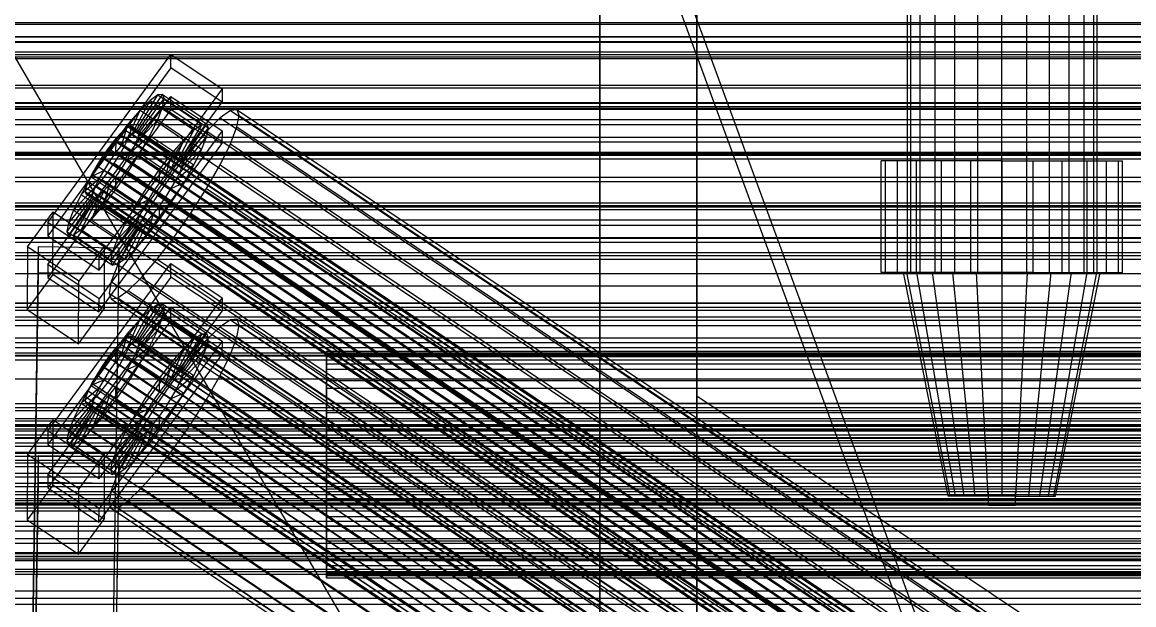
# Model space of a CAD drawing. Header units: millimetres. Extents: x -1970 to 59977, y -65068 to 6837.
# Drawn here: x -379.3 to -130.5, y -33664.3 to -33534 of the extents above; entities that cross this region are included whole.
import ezdxf

# ---------------------------------------------------------------- set-up
doc = ezdxf.new("R2010")
doc.units = ezdxf.units.MM
for name, color, linetype, lineweight in [('COTAS_O', 1, 'Continuous', 0), ('frontal_briquetadora', 7, 'Continuous', 0), ('frontal_C01', 7, 'Continuous', 0), ('frontal_C02', 7, 'Continuous', 0), ('frontal_C03', 7, 'Continuous', 0), ('frontal_mezcladora', 7, 'Continuous', 0), ('frontal_secador', 7, 'Continuous', 0), ('frontal_tolva', 7, 'Continuous', 0)]:
    doc.layers.add(name, color=color, linetype=linetype, lineweight=lineweight)
doc.dimstyles.new('R19_100', dxfattribs={"dimtxt": 250, "dimasz": 150, "dimexe": 150, "dimexo": 80, "dimgap": 100, "dimtad": 1, "dimtih": 1, "dimtoh": 1, "dimdsep": 46, "dimcen": 0.09, "dimadec": 0, "dimazin": 0, "dimtfac": 1, "dimtdec": 4, "dimtofl": 0, "dimtmove": 0, "dimatfit": 3, "dimfxl": 1, "dimtolj": 1, "dimtzin": 0, "dimarcsym": 0})

# ---------------------------------------------------------------- blocks, each defined once
blk = doc.blocks.new('*D39')
at = {"layer": 'COTAS_O', "color": 0, "lineweight": -2, "transparency": 16777216}
for p, q in [((-1725, -34320), (-1725, -33550)), ((1725, -34320), (1725, -33550)), ((-1575, -33700), (1575, -33700))]:
    blk.add_line(p, q, dxfattribs=at)
at = {"layer": 'COTAS_O', "color": 0, "transparency": 16777216}
for points in [[(-1575, -33675), (-1575, -33725), (-1725, -33700)], [(1575, -33675), (1575, -33725), (1725, -33700)]]:
    blk.add_solid(points, dxfattribs=at)
at = {"layer": 'Defpoints', "color": 0, "transparency": 16777216}
for p in [(1725, -33700), (-1725, -34400), (1725, -34400)]:
    blk.add_point(p, dxfattribs=at)

msp = doc.modelspace()

# ---------------------------------------------------------------- linework, layer by layer
at = {"layer": 'frontal_briquetadora'}
for p, q in [((-170, -33700), (-305, -33332.75)), ((-167, -33700), (-302, -33332.75))]:
    msp.add_line(p, q, dxfattribs=at)
at = {"layer": 'frontal_C01'}
for p, q in [((-250, -32681.31), (-250, -35586.788)), ((-250, -35591.549), (-250, -32686.07)), ((-228.298, -33367.669), (-228.298, -33664.365)), ((-228.298, -33670.083), (-228.298, -33373.387)), ((425, -33537.21), (-425, -33537.21)), ((-425, -33548.64), (425, -33548.64)), ((-373.501, -33625.398), (-345.969, -33587.954)), ((-345.981, -33590.998), (-345.969, -33587.954)), ((-345.969, -33587.954), (-334.501, -33595.607)), ((-345.981, -33590.998), (-373.513, -33628.442)), ((-334.513, -33598.651), (-345.981, -33590.998)), ((-334.501, -33595.607), (-362.033, -33633.051)), ((-334.501, -33595.607), (-334.513, -33598.651)), ((-373.539, -33635.138), (-346.008, -33597.694)), ((-362.045, -33636.095), (-334.513, -33598.651)), ((-354.71, -33605.933), (-350.645, -33598.265)), ((-353.892, -33605.385), (-348.918, -33597.107)), ((-353.378, -33605.344), (-347.835, -33597.021)), ((-353.205, -33605.814), (-347.47, -33598.013)), ((-350.645, -33598.265), (-352.899, -33600.415)), ((-348.918, -33597.107), (-350.645, -33598.265)), ((-350.645, -33598.265), (-340.816, -33604.825)), ((-347.835, -33597.021), (-348.918, -33597.107)), ((-348.918, -33597.107), (-339.088, -33603.667)), ((-347.847, -33600.015), (-347.47, -33598.013)), ((-347.835, -33597.021), (-338.005, -33603.581)), ((-347.47, -33598.013), (-347.835, -33597.021)), ((-347.47, -33598.013), (-337.64, -33604.573)), ((-346.02, -33600.738), (-346.008, -33597.694)), ((-346.008, -33597.694), (-334.539, -33605.347)), ((-346.02, -33600.738), (-373.551, -33638.182)), ((-355.777, -33606.952), (-352.899, -33600.415)), ((-352.899, -33600.415), (-355.525, -33603.412)), ((-353.384, -33606.762), (-347.847, -33600.015)), ((-352.899, -33600.415), (-343.069, -33606.975)), ((-348.941, -33602.89), (-347.847, -33600.015)), ((-347.847, -33600.015), (-338.017, -33606.575)), ((-334.551, -33608.391), (-346.02, -33600.738)), ((-332.629, -33600.556), (-334.938, -33602.104)), ((-331.181, -33600.441), (-332.629, -33600.556)), ((-332.629, -33600.556), (-148.32, -33723.554)), ((-331.197, -33604.443), (-330.692, -33601.767)), ((-330.692, -33601.767), (-331.181, -33600.441)), ((-331.181, -33600.441), (-146.872, -33723.439)), ((-330.692, -33601.767), (-146.383, -33724.765)), ((-355.525, -33603.412), (-358.345, -33607.051)), ((-357.021, -33608.371), (-355.525, -33603.412)), ((-355.53, -33604.291), (-356.348, -33604.84)), ((-355.017, -33604.251), (-355.53, -33604.291)), ((-355.53, -33604.291), (-141.731, -33746.969)), ((-355.525, -33603.412), (-345.695, -33609.972)), ((-354.844, -33604.721), (-355.017, -33604.251)), ((-355.017, -33604.251), (-141.218, -33746.929)), ((-353.902, -33608.124), (-348.941, -33602.89)), ((-350.678, -33606.444), (-348.941, -33602.89)), ((-348.941, -33602.89), (-339.111, -33609.45)), ((-339.088, -33603.667), (-344.062, -33611.945)), ((-338.005, -33603.581), (-343.549, -33611.904)), ((-340.816, -33604.825), (-339.088, -33603.667)), ((-339.088, -33603.667), (-338.005, -33603.581)), ((-338.005, -33603.581), (-337.64, -33604.573)), ((-334.938, -33602.104), (-337.95, -33604.979)), ((-334.938, -33602.104), (-150.629, -33725.102)), ((-334.539, -33605.347), (-362.071, -33642.791)), ((-357.415, -33605.859), (-358.659, -33607.278)), ((-356.348, -33604.84), (-357.415, -33605.859)), ((-357.415, -33605.859), (-143.617, -33748.536)), ((-356.348, -33604.84), (-142.549, -33747.518)), ((-355.777, -33606.952), (-354.71, -33605.933)), ((-355.541, -33607.031), (-355.022, -33605.669)), ((-355.022, -33605.669), (-354.844, -33604.721)), ((-355.022, -33605.669), (-141.224, -33748.347)), ((-354.844, -33604.721), (-141.045, -33747.398)), ((-354.725, -33609.807), (-350.678, -33606.444)), ((-354.71, -33605.933), (-353.892, -33605.385)), ((-344.88, -33612.493), (-354.71, -33605.933)), ((-353.384, -33606.762), (-353.902, -33608.124)), ((-353.892, -33605.385), (-353.378, -33605.344)), ((-344.062, -33611.945), (-353.892, -33605.385)), ((-353.205, -33605.814), (-353.384, -33606.762)), ((-343.554, -33613.322), (-353.384, -33606.762)), ((-343.549, -33611.904), (-353.378, -33605.344)), ((-353.378, -33605.344), (-353.205, -33605.814)), ((-343.376, -33612.374), (-353.205, -33605.814)), ((-352.938, -33610.432), (-350.678, -33606.444)), ((-350.678, -33606.444), (-340.848, -33613.003)), ((-340.816, -33604.825), (-344.88, -33612.493)), ((-338.017, -33606.575), (-343.554, -33613.322)), ((-337.64, -33604.573), (-343.376, -33612.374)), ((-343.069, -33606.975), (-340.816, -33604.825)), ((-337.95, -33604.979), (-341.461, -33608.985)), ((-338.017, -33606.575), (-339.111, -33609.45)), ((-337.64, -33604.573), (-338.017, -33606.575)), ((-337.95, -33604.979), (-153.641, -33727.977)), ((-334.539, -33605.347), (-334.551, -33608.391)), ((-332.659, -33608.287), (-331.197, -33604.443)), ((-331.197, -33604.443), (-146.887, -33727.441)), ((-362.083, -33645.835), (-334.551, -33608.391)), ((-359.995, -33609.002), (-361.332, -33610.912)), ((-358.345, -33607.051), (-361.166, -33611.085)), ((-358.659, -33607.278), (-359.995, -33609.002)), ((-146.196, -33751.68), (-359.995, -33609.002)), ((-358.659, -33607.278), (-144.861, -33749.956)), ((-358.345, -33607.051), (-358.357, -33610.095)), ((-358.357, -33610.095), (-357.021, -33608.371)), ((-348.515, -33613.611), (-358.345, -33607.051)), ((-357.434, -33610.603), (-356.363, -33608.714)), ((-357.021, -33608.371), (-355.777, -33606.952)), ((-347.191, -33614.931), (-357.021, -33608.371)), ((-356.363, -33608.714), (-355.541, -33607.031)), ((-356.363, -33608.714), (-142.565, -33751.392)), ((-345.947, -33613.512), (-355.777, -33606.952)), ((-355.541, -33607.031), (-141.742, -33749.709)), ((-353.902, -33608.124), (-354.725, -33609.807)), ((-344.073, -33614.684), (-353.902, -33608.124)), ((-343.069, -33606.975), (-345.947, -33613.512)), ((-345.695, -33609.972), (-343.069, -33606.975)), ((-341.461, -33608.985), (-345.231, -33613.85)), ((-341.461, -33608.985), (-157.152, -33731.983)), ((-334.981, -33613.037), (-332.659, -33608.287)), ((-332.659, -33608.287), (-148.35, -33731.285)), ((-311.15, -33608.762), (-311.15, -33607.586)), ((-311.15, -33607.586), (-311.15, -33608.138)), ((-311.15, -33607.586), (311.15, -33607.586)), ((-311.15, -33608.138), (-311.15, -33610.382)), ((-311.15, -33608.138), (311.15, -33608.138)), ((-311.15, -33611.588), (-311.15, -33608.762)), ((-311.15, -33608.762), (311.15, -33608.762)), ((-361.166, -33611.085), (-363.797, -33615.237)), ((-361.332, -33610.912), (-362.578, -33612.879)), ((-361.332, -33610.912), (-147.533, -33753.59)), ((-359.693, -33612.006), (-361.166, -33611.085)), ((-361.166, -33611.085), (-351.336, -33617.644)), ((-359.693, -33612.006), (-358.357, -33610.095)), ((-358.68, -33612.57), (-357.434, -33610.603)), ((-358.357, -33610.095), (-348.527, -33616.655)), ((-357.434, -33610.603), (-143.635, -33753.281)), ((-355.796, -33611.697), (-357.042, -33613.664)), ((-354.725, -33609.807), (-355.796, -33611.697)), ((-355.796, -33611.697), (-352.938, -33610.432)), ((-345.966, -33618.256), (-355.796, -33611.697)), ((-355.569, -33614.585), (-352.938, -33610.432)), ((-344.895, -33616.367), (-354.725, -33609.807)), ((-352.938, -33610.432), (-343.108, -33616.992)), ((-348.515, -33613.611), (-345.695, -33609.972)), ((-345.695, -33609.972), (-347.191, -33614.931)), ((-339.111, -33609.45), (-344.073, -33614.684)), ((-339.111, -33609.45), (-340.848, -33613.003)), ((-311.15, -33610.382), (-311.15, -33614.164)), ((-311.15, -33610.382), (311.15, -33610.382)), ((-311.15, -33615.869), (-311.15, -33611.588)), ((-311.15, -33611.588), (311.15, -33611.588)), ((-360.939, -33613.973), (-363.797, -33615.237)), ((-362.578, -33612.879), (-363.648, -33614.769)), ((-362.578, -33612.879), (-148.779, -33755.557)), ((-362.01, -33615.862), (-360.939, -33613.973)), ((-360.939, -33613.973), (-359.693, -33612.006)), ((-351.109, -33620.532), (-360.939, -33613.973)), ((-360.017, -33614.481), (-358.68, -33612.57)), ((-349.863, -33618.566), (-359.693, -33612.006)), ((-358.68, -33612.57), (-144.881, -33755.248)), ((-357.042, -33613.664), (-358.378, -33615.574)), ((-357.042, -33613.664), (-355.569, -33614.585)), ((-347.212, -33620.223), (-357.042, -33613.664)), ((-351.336, -33617.644), (-348.515, -33613.611)), ((-345.231, -33613.85), (-349.002, -33619.242)), ((-348.527, -33616.655), (-348.515, -33613.611)), ((-345.947, -33613.512), (-347.191, -33614.931)), ((-344.88, -33612.493), (-345.947, -33613.512)), ((-160.922, -33736.848), (-345.231, -33613.85)), ((-340.848, -33613.003), (-344.895, -33616.367)), ((-344.062, -33611.945), (-344.88, -33612.493)), ((-344.073, -33614.684), (-343.554, -33613.322)), ((-343.549, -33611.904), (-344.062, -33611.945)), ((-343.554, -33613.322), (-343.376, -33612.374)), ((-343.376, -33612.374), (-343.549, -33611.904)), ((-340.848, -33613.003), (-343.108, -33616.992)), ((-338.003, -33618.37), (-334.981, -33613.037)), ((-334.981, -33613.037), (-150.672, -33736.035)), ((-311.15, -33614.164), (-311.15, -33619.227)), ((-311.15, -33614.164), (311.15, -33614.164)), ((-363.797, -33615.237), (-366.057, -33619.226)), ((-362.01, -33615.862), (-366.057, -33619.226)), ((-364.471, -33616.452), (-364.989, -33617.814)), ((-363.648, -33614.769), (-364.471, -33616.452)), ((-364.471, -33616.452), (-150.672, -33759.129)), ((-363.797, -33615.237), (-353.967, -33621.797)), ((-363.648, -33614.769), (-149.85, -33757.446)), ((-362.833, -33617.545), (-362.01, -33615.862)), ((-362.596, -33617.624), (-361.352, -33616.204)), ((-352.18, -33622.422), (-362.01, -33615.862)), ((-361.352, -33616.204), (-360.017, -33614.481)), ((-361.352, -33616.204), (-147.554, -33758.882)), ((-360.017, -33614.481), (-146.218, -33757.158)), ((-358.378, -33615.574), (-359.714, -33617.298)), ((-358.39, -33618.618), (-355.569, -33614.585)), ((-358.378, -33615.574), (-358.39, -33618.618)), ((-348.548, -33622.134), (-358.378, -33615.574)), ((-355.569, -33614.585), (-345.739, -33621.144)), ((-348.527, -33616.655), (-349.863, -33618.566)), ((-347.191, -33614.931), (-348.527, -33616.655)), ((-345.966, -33618.256), (-344.895, -33616.367)), ((-344.895, -33616.367), (-344.073, -33614.684)), ((-311.15, -33621.315), (-311.15, -33615.869)), ((-311.15, -33615.869), (311.15, -33615.869)), ((-363.351, -33618.907), (-368.888, -33625.654)), ((-362.833, -33617.545), (-367.794, -33622.779)), ((-366.057, -33619.226), (-367.794, -33622.779)), ((-366.057, -33619.226), (-356.228, -33625.786)), ((-364.989, -33617.814), (-365.168, -33618.762)), ((-365.168, -33618.762), (-364.995, -33619.232)), ((-365.168, -33618.762), (-151.369, -33761.44)), ((-364.995, -33619.232), (-364.482, -33619.191)), ((-364.995, -33619.232), (-151.196, -33761.91)), ((-364.989, -33617.814), (-151.191, -33760.492)), ((-364.482, -33619.191), (-363.664, -33618.643)), ((-364.482, -33619.191), (-150.683, -33761.869)), ((-360.958, -33618.717), (-363.836, -33625.254)), ((-363.664, -33618.643), (-362.596, -33617.624)), ((-363.664, -33618.643), (-149.865, -33761.32)), ((-363.53, -33619.855), (-363.351, -33618.907)), ((-363.351, -33618.907), (-362.833, -33617.545)), ((-353.521, -33625.467), (-363.351, -33618.907)), ((-353.003, -33624.105), (-362.833, -33617.545)), ((-362.596, -33617.624), (-148.798, -33760.302)), ((-360.958, -33618.717), (-362.025, -33619.736)), ((-359.714, -33617.298), (-361.21, -33622.257)), ((-361.21, -33622.257), (-358.39, -33618.618)), ((-359.714, -33617.298), (-360.958, -33618.717)), ((-351.128, -33625.277), (-360.958, -33618.717)), ((-349.884, -33623.858), (-359.714, -33617.298)), ((-358.39, -33618.618), (-348.56, -33625.178)), ((-353.967, -33621.797), (-351.336, -33617.644)), ((-349.002, -33619.242), (-352.519, -33624.793)), ((-351.336, -33617.644), (-349.863, -33618.566)), ((-349.863, -33618.566), (-351.109, -33620.532)), ((-349.002, -33619.242), (-164.693, -33742.24)), ((-347.212, -33620.223), (-345.966, -33618.256)), ((-343.108, -33616.992), (-345.966, -33618.256)), ((-343.108, -33616.992), (-345.739, -33621.144)), ((-341.52, -33623.921), (-338.003, -33618.37)), ((-338.003, -33618.37), (-153.694, -33741.368)), ((-311.15, -33619.227), (-311.15, -33625.226)), ((-311.15, -33619.227), (311.15, -33619.227)), ((-363.53, -33619.855), (-369.265, -33627.656)), ((-363.357, -33620.325), (-368.9, -33628.648)), ((-362.843, -33620.284), (-367.817, -33628.562)), ((-362.025, -33619.736), (-366.09, -33627.404)), ((-363.357, -33620.325), (-363.53, -33619.855)), ((-353.7, -33626.415), (-363.53, -33619.855)), ((-362.843, -33620.284), (-363.357, -33620.325)), ((-353.527, -33626.885), (-363.357, -33620.325)), ((-362.025, -33619.736), (-362.843, -33620.284)), ((-353.014, -33626.844), (-362.843, -33620.284)), ((-352.196, -33626.296), (-362.025, -33619.736)), ((-356.228, -33625.786), (-353.967, -33621.797)), ((-353.967, -33621.797), (-351.109, -33620.532)), ((-351.109, -33620.532), (-352.18, -33622.422)), ((-345.739, -33621.144), (-348.56, -33625.178)), ((-348.548, -33622.134), (-347.212, -33620.223)), ((-345.739, -33621.144), (-347.212, -33620.223)), ((-311.15, -33627.555), (-311.15, -33621.315)), ((-311.15, -33621.315), (311.15, -33621.315)), ((-440, -33623.967), (440, -33623.967)), ((-440, -33624.163), (440, -33624.163)), ((-378.086, -33630.725), (-372.35, -33622.925)), ((-372.408, -33637.535), (-372.35, -33622.925)), ((-372.35, -33622.925), (-360.882, -33630.578)), ((-367.794, -33622.779), (-368.888, -33625.654)), ((-367.794, -33622.779), (-357.964, -33629.339)), ((-363.836, -33625.254), (-361.21, -33622.257)), ((-361.21, -33622.257), (-351.38, -33628.817)), ((-357.964, -33629.339), (-353.003, -33624.105)), ((-356.228, -33625.786), (-352.18, -33622.422)), ((-353.003, -33624.105), (-353.521, -33625.467)), ((-352.18, -33622.422), (-353.003, -33624.105)), ((-351.38, -33628.817), (-349.884, -33623.858)), ((-351.128, -33625.277), (-349.884, -33623.858)), ((-349.884, -33623.858), (-348.548, -33622.134)), ((-348.56, -33625.178), (-348.548, -33622.134)), ((-345.291, -33629.312), (-341.52, -33623.921)), ((-341.52, -33623.921), (-157.211, -33746.919)), ((-440, -33624.384), (440, -33624.384)), ((-440, -33624.958), (440, -33624.958)), ((-440, -33625.385), (440, -33625.385)), ((-440, -33626.298), (440, -33626.298)), ((-373.501, -33625.398), (-373.513, -33628.442)), ((-362.033, -33633.051), (-373.501, -33625.398)), ((-368.888, -33625.654), (-369.265, -33627.656)), ((-368.888, -33625.654), (-359.058, -33632.214)), ((-366.09, -33627.404), (-363.836, -33625.254)), ((-363.836, -33625.254), (-354.006, -33631.814)), ((-359.436, -33634.216), (-353.7, -33626.415)), ((-359.058, -33632.214), (-353.521, -33625.467)), ((-357.964, -33629.339), (-356.228, -33625.786)), ((-356.26, -33633.964), (-352.196, -33626.296)), ((-352.519, -33624.793), (-355.541, -33630.125)), ((-354.006, -33631.814), (-351.128, -33625.277)), ((-353.521, -33625.467), (-353.7, -33626.415)), ((-353.7, -33626.415), (-353.527, -33626.885)), ((-353.014, -33626.844), (-352.196, -33626.296)), ((-352.519, -33624.793), (-168.21, -33747.791)), ((-352.196, -33626.296), (-351.128, -33625.277)), ((-348.56, -33625.178), (-351.38, -33628.817)), ((-311.15, -33625.226), (-311.15, -33631.751)), ((311.15, -33625.226), (-311.15, -33625.226)), ((-440, -33626.902), (440, -33626.902)), ((-440, -33628.092), (440, -33628.092)), ((-440, -33628.832), (440, -33628.832)), ((-373.513, -33628.442), (-362.045, -33636.095)), ((-369.265, -33627.656), (-368.9, -33628.648)), ((-369.265, -33627.656), (-359.436, -33634.216)), ((-368.9, -33628.648), (-367.817, -33628.562)), ((-368.9, -33628.648), (-359.07, -33635.208)), ((-367.817, -33628.562), (-366.09, -33627.404)), ((-367.817, -33628.562), (-357.987, -33635.122)), ((-366.09, -33627.404), (-356.26, -33633.964)), ((-359.07, -33635.208), (-353.527, -33626.885)), ((-357.987, -33635.122), (-353.014, -33626.844)), ((-351.38, -33628.817), (-354.006, -33631.814)), ((-353.527, -33626.885), (-353.014, -33626.844)), ((-311.15, -33634.163), (-311.15, -33627.555)), ((-311.15, -33627.555), (311.15, -33627.555)), ((440, -33630.218), (-440, -33630.218)), ((-440, -33631.043), (440, -33631.043)), ((-378.512, -33823.891), (-375.644, -33630.891)), ((-378.086, -33630.725), (-378.143, -33645.335)), ((-366.618, -33638.379), (-378.086, -33630.725)), ((-375.644, -33636.979), (-375.644, -33630.891)), ((-375.644, -33630.891), (-357.646, -33631.134)), ((-360.882, -33630.578), (-366.618, -33638.379)), ((-360.882, -33630.578), (-360.939, -33645.188)), ((-357.646, -33631.134), (-360.514, -33824.134)), ((-359.058, -33632.214), (-357.964, -33629.339)), ((-355.541, -33630.125), (-357.863, -33634.875)), ((-357.646, -33631.134), (-357.646, -33637.222)), ((-355.541, -33630.125), (-171.232, -33753.123)), ((-349.061, -33634.177), (-345.291, -33629.312)), ((-345.291, -33629.312), (-160.982, -33752.31)), ((-311.15, -33631.751), (-311.15, -33638.359)), ((-311.15, -33631.751), (311.15, -33631.751)), ((-440, -33632.53), (440, -33632.53)), ((-440, -33633.384), (440, -33633.384)), ((-362.045, -33636.095), (-362.033, -33633.051)), ((-359.436, -33634.216), (-359.058, -33632.214)), ((-359.07, -33635.208), (-359.436, -33634.216)), ((-356.26, -33633.964), (-357.987, -33635.122)), ((-354.006, -33631.814), (-356.26, -33633.964)), ((-352.572, -33638.183), (-349.061, -33634.177)), ((-349.061, -33634.177), (-164.752, -33757.175)), ((-311.15, -33640.688), (-311.15, -33634.163)), ((-311.15, -33634.163), (311.15, -33634.163)), ((-440, -33634.871), (440, -33634.871)), ((-440, -33635.696), (440, -33635.696)), ((-373.539, -33635.138), (-373.551, -33638.182)), ((-362.071, -33642.791), (-373.539, -33635.138)), ((-357.863, -33634.875), (-359.326, -33638.719)), ((-357.987, -33635.122), (-359.07, -33635.208)), ((-357.863, -33634.875), (-173.554, -33757.873)), ((-440, -33637.082), (440, -33637.082)), ((-440, -33637.822), (440, -33637.822)), ((-440, -33639.012), (440, -33639.012)), ((-378.512, -33829.979), (-375.644, -33636.979)), ((-372.408, -33637.535), (-378.143, -33645.335)), ((-357.646, -33637.222), (-375.644, -33636.979)), ((-373.551, -33638.182), (-362.083, -33645.835)), ((-360.939, -33645.188), (-372.408, -33637.535)), ((-366.675, -33652.989), (-366.618, -33638.379)), ((-360.514, -33830.222), (-357.646, -33637.222)), ((-359.326, -33638.719), (-359.83, -33641.395)), ((-359.326, -33638.719), (-175.016, -33761.717)), ((-355.584, -33641.058), (-352.572, -33638.183)), ((-352.572, -33638.183), (-168.263, -33761.182)), ((-311.15, -33638.359), (-311.15, -33644.599)), ((-311.15, -33638.359), (311.15, -33638.359)), ((-440, -33639.616), (440, -33639.616)), ((-440, -33640.529), (440, -33640.529)), ((-440, -33640.956), (440, -33640.956)), ((-440, -33641.53), (440, -33641.53)), ((-359.83, -33641.395), (-359.341, -33642.721)), ((-359.83, -33641.395), (-175.521, -33764.393)), ((-357.893, -33642.606), (-355.584, -33641.058)), ((-355.584, -33641.058), (-171.275, -33764.057)), ((-311.15, -33646.687), (-311.15, -33640.688)), ((-311.15, -33640.688), (311.15, -33640.688)), ((-440, -33641.751), (440, -33641.751)), ((-440, -33641.947), (440, -33641.947)), ((-362.083, -33645.835), (-362.071, -33642.791)), ((-359.341, -33642.721), (-357.893, -33642.606)), ((-359.341, -33642.721), (-175.032, -33765.719)), ((-357.893, -33642.606), (-173.584, -33765.604)), ((-378.143, -33645.335), (-366.675, -33652.989)), ((-366.675, -33652.989), (-360.939, -33645.188)), ((-311.15, -33644.599), (-311.15, -33650.045)), ((-311.15, -33644.599), (311.15, -33644.599)), ((-311.15, -33651.75), (-311.15, -33646.687)), ((-311.15, -33646.687), (311.15, -33646.687)), ((-311.15, -33650.045), (-311.15, -33654.326)), ((-311.15, -33650.045), (311.15, -33650.045)), ((-311.15, -33655.532), (-311.15, -33651.75)), ((-311.15, -33651.75), (311.15, -33651.75)), ((-311.15, -33654.326), (-311.15, -33657.152)), ((-311.15, -33654.326), (311.15, -33654.326)), ((-311.15, -33657.776), (-311.15, -33655.532)), ((-311.15, -33655.532), (311.15, -33655.532)), ((-311.15, -33657.152), (-311.15, -33658.328)), ((-311.15, -33657.152), (311.15, -33657.152)), ((-311.15, -33658.328), (-311.15, -33657.776)), ((-311.15, -33657.776), (311.15, -33657.776)), ((-311.15, -33658.328), (311.15, -33658.328))]:
    msp.add_line(p, q, dxfattribs=at)
at = {"layer": 'frontal_C02'}
for p, q in [((-250, -32976.99), (-250, -35767.535)), ((-250, -35772.314), (-250, -32981.769)), ((-228.298, -33332.832), (-228.298, -33617.653)), ((-228.298, -33623.394), (-228.298, -33338.573)), ((-373.501, -33578.812), (-345.969, -33541.219)), ((-345.981, -33544.142), (-345.969, -33541.219)), ((-345.969, -33541.219), (-334.501, -33548.903)), ((-345.981, -33544.142), (-373.513, -33581.735)), ((-334.513, -33551.826), (-345.981, -33544.142)), ((-334.501, -33548.903), (-362.033, -33586.496)), ((-334.501, -33548.903), (-334.513, -33551.826)), ((-373.539, -33588.165), (-346.008, -33550.572)), ((-362.045, -33589.418), (-334.513, -33551.826)), ((-354.71, -33559.075), (-350.645, -33551.47)), ((-353.892, -33558.5), (-348.918, -33550.256)), ((-353.378, -33558.43), (-347.835, -33550.108)), ((-353.205, -33558.87), (-347.47, -33551.039)), ((-350.645, -33551.47), (-352.899, -33553.67)), ((-348.918, -33550.256), (-350.645, -33551.47)), ((-350.645, -33551.47), (-340.816, -33558.056)), ((-347.835, -33550.108), (-348.918, -33550.256)), ((-348.918, -33550.256), (-339.088, -33556.842)), ((-347.847, -33552.983), (-347.47, -33551.039)), ((-347.835, -33550.108), (-338.005, -33556.694)), ((-347.47, -33551.039), (-347.835, -33550.108)), ((-347.47, -33551.039), (-337.64, -33557.624)), ((-346.02, -33553.495), (-346.008, -33550.572)), ((-346.008, -33550.572), (-334.539, -33558.255)), ((-346.02, -33553.495), (-373.551, -33591.088)), ((-355.777, -33560.117), (-352.899, -33553.67)), ((-352.899, -33553.67), (-355.525, -33556.704)), ((-353.384, -33559.791), (-347.847, -33552.983)), ((-352.899, -33553.67), (-343.069, -33560.256)), ((-348.941, -33555.809), (-347.847, -33552.983)), ((-347.847, -33552.983), (-338.017, -33559.569)), ((-334.551, -33561.178), (-346.02, -33553.495)), ((-332.629, -33553.761), (-334.938, -33555.385)), ((-331.181, -33553.564), (-332.629, -33553.761)), ((-332.629, -33553.761), (-148.32, -33677.245)), ((-330.692, -33554.807), (-331.181, -33553.564)), ((-331.181, -33553.564), (-146.872, -33677.048)), ((-355.525, -33556.704), (-358.345, -33560.366)), ((-357.021, -33561.554), (-355.525, -33556.704)), ((-355.525, -33556.704), (-345.695, -33563.29)), ((-353.902, -33561.13), (-348.941, -33555.809)), ((-350.678, -33559.324), (-348.941, -33555.809)), ((-348.941, -33555.809), (-339.111, -33562.395)), ((-339.088, -33556.842), (-344.062, -33565.085)), ((-338.005, -33556.694), (-343.549, -33565.016)), ((-340.816, -33558.056), (-339.088, -33556.842)), ((-339.088, -33556.842), (-338.005, -33556.694)), ((-338.005, -33556.694), (-337.64, -33557.624)), ((-334.938, -33555.385), (-337.95, -33558.325)), ((-334.938, -33555.385), (-150.629, -33678.869)), ((-331.197, -33557.406), (-330.692, -33554.807)), ((-330.692, -33554.807), (-146.383, -33678.291)), ((-334.539, -33558.255), (-362.071, -33595.848)), ((-357.415, -33559.019), (-358.659, -33560.456)), ((-356.348, -33557.977), (-357.415, -33559.019)), ((-357.415, -33559.019), (-143.617, -33702.261)), ((-355.53, -33557.402), (-356.348, -33557.977)), ((-356.348, -33557.977), (-142.549, -33701.219)), ((-355.777, -33560.117), (-354.71, -33559.075)), ((-355.541, -33560.032), (-355.022, -33558.694)), ((-355.017, -33557.332), (-355.53, -33557.402)), ((-355.53, -33557.402), (-141.731, -33700.643)), ((-355.022, -33558.694), (-354.844, -33557.773)), ((-355.022, -33558.694), (-141.224, -33701.935)), ((-354.844, -33557.773), (-355.017, -33557.332)), ((-355.017, -33557.332), (-141.218, -33700.574)), ((-354.844, -33557.773), (-141.045, -33701.014)), ((-354.725, -33562.795), (-350.678, -33559.324)), ((-354.71, -33559.075), (-353.892, -33558.5)), ((-344.88, -33565.661), (-354.71, -33559.075)), ((-353.892, -33558.5), (-353.378, -33558.43)), ((-344.062, -33565.085), (-353.892, -33558.5)), ((-353.205, -33558.87), (-353.384, -33559.791)), ((-343.549, -33565.016), (-353.378, -33558.43)), ((-353.378, -33558.43), (-353.205, -33558.87)), ((-343.376, -33565.456), (-353.205, -33558.87)), ((-352.938, -33563.288), (-350.678, -33559.324)), ((-350.678, -33559.324), (-340.848, -33565.909)), ((-340.816, -33558.056), (-344.88, -33565.661)), ((-338.017, -33559.569), (-343.554, -33566.377)), ((-337.64, -33557.624), (-343.376, -33565.456)), ((-343.069, -33560.256), (-340.816, -33558.056)), ((-337.95, -33558.325), (-341.461, -33562.381)), ((-338.017, -33559.569), (-339.111, -33562.395)), ((-337.64, -33557.624), (-338.017, -33559.569)), ((-337.95, -33558.325), (-153.641, -33681.809)), ((-334.539, -33558.255), (-334.551, -33561.178)), ((-332.659, -33561.184), (-331.197, -33557.406)), ((-331.197, -33557.406), (-146.887, -33680.89)), ((-362.083, -33598.771), (-334.551, -33561.178)), ((-358.345, -33560.366), (-361.166, -33564.407)), ((-358.659, -33560.456), (-359.995, -33562.191)), ((-358.659, -33560.456), (-144.861, -33703.698)), ((-358.345, -33560.366), (-358.357, -33563.289)), ((-358.357, -33563.289), (-357.021, -33561.554)), ((-348.515, -33566.952), (-358.345, -33560.366)), ((-357.434, -33563.575), (-356.363, -33561.697)), ((-357.021, -33561.554), (-355.777, -33560.117)), ((-347.191, -33568.14), (-357.021, -33561.554)), ((-356.363, -33561.697), (-355.541, -33560.032)), ((-356.363, -33561.697), (-142.565, -33704.939)), ((-345.947, -33566.703), (-355.777, -33560.117)), ((-355.541, -33560.032), (-141.742, -33703.274)), ((-353.902, -33561.13), (-354.725, -33562.795)), ((-353.384, -33559.791), (-353.902, -33561.13)), ((-344.073, -33567.716), (-353.902, -33561.13)), ((-343.554, -33566.377), (-353.384, -33559.791)), ((-343.069, -33560.256), (-345.947, -33566.703)), ((-345.695, -33563.29), (-343.069, -33560.256)), ((-334.981, -33565.883), (-332.659, -33561.184)), ((-332.659, -33561.184), (-148.35, -33684.668)), ((-450, -33563.331), (450, -33563.331)), ((430, -33563.746), (-430, -33563.746)), ((-361.166, -33564.407), (-363.797, -33568.55)), ((-361.332, -33564.105), (-362.578, -33566.068)), ((-359.995, -33562.191), (-361.332, -33564.105)), ((-361.332, -33564.105), (-147.533, -33707.346)), ((-359.693, -33565.203), (-361.166, -33564.407)), ((-361.166, -33564.407), (-351.336, -33570.992)), ((-146.196, -33705.433), (-359.995, -33562.191)), ((-359.693, -33565.203), (-358.357, -33563.289)), ((-358.68, -33565.538), (-357.434, -33563.575)), ((-358.357, -33563.289), (-348.527, -33569.875)), ((-357.434, -33563.575), (-143.635, -33706.817)), ((-354.725, -33562.795), (-355.796, -33564.673)), ((-355.796, -33564.673), (-352.938, -33563.288)), ((-355.569, -33567.432), (-352.938, -33563.288)), ((-344.895, -33569.381), (-354.725, -33562.795)), ((-352.938, -33563.288), (-343.108, -33569.874)), ((-348.515, -33566.952), (-345.695, -33563.29)), ((-345.695, -33563.29), (-347.191, -33568.14)), ((-341.461, -33562.381), (-345.231, -33567.277)), ((-339.111, -33562.395), (-344.073, -33567.716)), ((-341.461, -33562.381), (-157.152, -33685.865)), ((-339.111, -33562.395), (-340.848, -33565.909)), ((-362.578, -33566.068), (-363.648, -33567.946)), ((-362.578, -33566.068), (-148.779, -33709.309)), ((-360.939, -33567.165), (-359.693, -33565.203)), ((-360.017, -33567.452), (-358.68, -33565.538)), ((-349.863, -33571.789), (-359.693, -33565.203)), ((-358.68, -33565.538), (-144.881, -33708.779)), ((-357.042, -33566.636), (-358.378, -33568.55)), ((-355.796, -33564.673), (-357.042, -33566.636)), ((-357.042, -33566.636), (-355.569, -33567.432)), ((-347.212, -33573.221), (-357.042, -33566.636)), ((-345.966, -33571.259), (-355.796, -33564.673)), ((-351.336, -33570.992), (-348.515, -33566.952)), ((-348.527, -33569.875), (-348.515, -33566.952)), ((-345.947, -33566.703), (-347.191, -33568.14)), ((-344.88, -33565.661), (-345.947, -33566.703)), ((-340.848, -33565.909), (-344.895, -33569.381)), ((-344.062, -33565.085), (-344.88, -33565.661)), ((-344.073, -33567.716), (-343.554, -33566.377)), ((-343.549, -33565.016), (-344.062, -33565.085)), ((-343.554, -33566.377), (-343.376, -33565.456)), ((-343.376, -33565.456), (-343.549, -33565.016)), ((-340.848, -33565.909), (-343.108, -33569.874)), ((-338.003, -33571.183), (-334.981, -33565.883)), ((-334.981, -33565.883), (-150.672, -33689.367)), ((430, -33568.746), (-430, -33568.746)), ((-363.797, -33568.55), (-366.057, -33572.515)), ((-362.01, -33569.043), (-366.057, -33572.515)), ((-363.648, -33567.946), (-364.471, -33569.611)), ((-360.939, -33567.165), (-363.797, -33568.55)), ((-363.797, -33568.55), (-353.967, -33575.136)), ((-363.648, -33567.946), (-149.85, -33711.187)), ((-362.833, -33570.708), (-362.01, -33569.043)), ((-362.596, -33570.624), (-361.352, -33569.187)), ((-362.01, -33569.043), (-360.939, -33567.165)), ((-352.18, -33575.629), (-362.01, -33569.043)), ((-361.352, -33569.187), (-360.017, -33567.452)), ((-361.352, -33569.187), (-147.554, -33712.428)), ((-351.109, -33573.751), (-360.939, -33567.165)), ((-360.017, -33567.452), (-146.218, -33710.693)), ((-358.378, -33568.55), (-359.714, -33570.284)), ((-358.39, -33571.472), (-355.569, -33567.432)), ((-358.378, -33568.55), (-358.39, -33571.472)), ((-348.548, -33575.135), (-358.378, -33568.55)), ((-355.569, -33567.432), (-345.739, -33574.017)), ((-345.231, -33567.277), (-349.002, -33572.678)), ((-347.191, -33568.14), (-348.527, -33569.875)), ((-345.966, -33571.259), (-344.895, -33569.381)), ((-160.922, -33690.761), (-345.231, -33567.277)), ((-344.895, -33569.381), (-344.073, -33567.716)), ((-363.351, -33572.047), (-368.888, -33578.855)), ((-362.833, -33570.708), (-367.794, -33576.03)), ((-364.989, -33570.949), (-365.168, -33571.87)), ((-365.168, -33571.87), (-364.995, -33572.311)), ((-365.168, -33571.87), (-151.369, -33715.112)), ((-364.471, -33569.611), (-364.989, -33570.949)), ((-364.989, -33570.949), (-151.191, -33714.191)), ((-364.482, -33572.241), (-363.664, -33571.666)), ((-364.471, -33569.611), (-150.672, -33712.852)), ((-360.958, -33571.721), (-363.836, -33578.168)), ((-363.664, -33571.666), (-362.596, -33570.624)), ((-363.664, -33571.666), (-149.865, -33714.907)), ((-363.53, -33572.968), (-363.351, -33572.047)), ((-363.351, -33572.047), (-362.833, -33570.708)), ((-353.521, -33578.633), (-363.351, -33572.047)), ((-353.003, -33577.294), (-362.833, -33570.708)), ((-362.596, -33570.624), (-148.798, -33713.865)), ((-360.958, -33571.721), (-362.025, -33572.763)), ((-359.714, -33570.284), (-361.21, -33575.134)), ((-361.21, -33575.134), (-358.39, -33571.472)), ((-359.714, -33570.284), (-360.958, -33571.721)), ((-351.128, -33578.307), (-360.958, -33571.721)), ((-349.884, -33576.87), (-359.714, -33570.284)), ((-358.39, -33571.472), (-348.56, -33578.058)), ((-353.967, -33575.136), (-351.336, -33570.992)), ((-351.336, -33570.992), (-349.863, -33571.789)), ((-349.863, -33571.789), (-351.109, -33573.751)), ((-348.527, -33569.875), (-349.863, -33571.789)), ((-347.212, -33573.221), (-345.966, -33571.259)), ((-343.108, -33569.874), (-345.966, -33571.259)), ((-343.108, -33569.874), (-345.739, -33574.017)), ((-341.52, -33576.722), (-338.003, -33571.183)), ((-338.003, -33571.183), (-153.694, -33694.667)), ((-363.53, -33572.968), (-369.265, -33580.8)), ((-363.357, -33573.408), (-368.9, -33581.73)), ((-362.843, -33573.339), (-367.817, -33581.583)), ((-366.057, -33572.515), (-367.794, -33576.03)), ((-362.025, -33572.763), (-366.09, -33580.368)), ((-366.057, -33572.515), (-356.228, -33579.1)), ((-364.995, -33572.311), (-364.482, -33572.241)), ((-364.995, -33572.311), (-151.196, -33715.552)), ((-364.482, -33572.241), (-150.683, -33715.482)), ((-363.357, -33573.408), (-363.53, -33572.968)), ((-353.7, -33579.554), (-363.53, -33572.968)), ((-362.843, -33573.339), (-363.357, -33573.408)), ((-353.527, -33579.994), (-363.357, -33573.408)), ((-362.025, -33572.763), (-362.843, -33573.339)), ((-353.014, -33579.924), (-362.843, -33573.339)), ((-352.196, -33579.349), (-362.025, -33572.763)), ((-353.967, -33575.136), (-351.109, -33573.751)), ((-349.002, -33572.678), (-352.519, -33578.218)), ((-351.109, -33573.751), (-352.18, -33575.629)), ((-349.002, -33572.678), (-164.693, -33696.162)), ((-345.739, -33574.017), (-348.56, -33578.058)), ((-348.548, -33575.135), (-347.212, -33573.221)), ((-345.739, -33574.017), (-347.212, -33573.221)), ((450, -33575.022), (-450, -33575.022)), ((-378.086, -33584.201), (-372.35, -33576.369)), ((-372.408, -33590.398), (-372.35, -33576.369)), ((-372.35, -33576.369), (-360.882, -33584.053)), ((-367.794, -33576.03), (-368.888, -33578.855)), ((-367.794, -33576.03), (-357.964, -33582.615)), ((-363.836, -33578.168), (-361.21, -33575.134)), ((-361.21, -33575.134), (-351.38, -33581.72)), ((-356.228, -33579.1), (-353.967, -33575.136)), ((-356.228, -33579.1), (-352.18, -33575.629)), ((-352.18, -33575.629), (-353.003, -33577.294)), ((-351.38, -33581.72), (-349.884, -33576.87)), ((-351.128, -33578.307), (-349.884, -33576.87)), ((-349.884, -33576.87), (-348.548, -33575.135)), ((-348.56, -33578.058), (-348.548, -33575.135)), ((-345.291, -33582.124), (-341.52, -33576.722)), ((-341.52, -33576.722), (-157.211, -33700.206)), ((-373.501, -33578.812), (-373.513, -33581.735)), ((-362.033, -33586.496), (-373.501, -33578.812)), ((-368.888, -33578.855), (-369.265, -33580.8)), ((-368.888, -33578.855), (-359.058, -33585.441)), ((-366.09, -33580.368), (-363.836, -33578.168)), ((-363.836, -33578.168), (-354.006, -33584.754)), ((-359.436, -33587.385), (-353.7, -33579.554)), ((-359.058, -33585.441), (-353.521, -33578.633)), ((-357.964, -33582.615), (-353.003, -33577.294)), ((-357.964, -33582.615), (-356.228, -33579.1)), ((-356.26, -33586.954), (-352.196, -33579.349)), ((-352.519, -33578.218), (-355.541, -33583.517)), ((-354.006, -33584.754), (-351.128, -33578.307)), ((-353.521, -33578.633), (-353.7, -33579.554)), ((-353.7, -33579.554), (-353.527, -33579.994)), ((-353.003, -33577.294), (-353.521, -33578.633)), ((-353.014, -33579.924), (-352.196, -33579.349)), ((-352.519, -33578.218), (-168.21, -33701.702)), ((-352.196, -33579.349), (-351.128, -33578.307)), ((-348.56, -33578.058), (-351.38, -33581.72)), ((-373.513, -33581.735), (-362.045, -33589.418)), ((-369.265, -33580.8), (-368.9, -33581.73)), ((-369.265, -33580.8), (-359.436, -33587.385)), ((-368.9, -33581.73), (-367.817, -33581.583)), ((-368.9, -33581.73), (-359.07, -33588.316)), ((-367.817, -33581.583), (-366.09, -33580.368)), ((-367.817, -33581.583), (-357.987, -33588.168)), ((-366.09, -33580.368), (-356.26, -33586.954)), ((-359.07, -33588.316), (-353.527, -33579.994)), ((-357.987, -33588.168), (-353.014, -33579.924)), ((-351.38, -33581.72), (-354.006, -33584.754)), ((-353.527, -33579.994), (-353.014, -33579.924)), ((-378.512, -33777.948), (-375.644, -33584.181)), ((-378.086, -33584.201), (-378.143, -33598.23)), ((-366.618, -33591.885), (-378.086, -33584.201)), ((-375.644, -33590.026), (-375.644, -33584.181)), ((-375.644, -33584.181), (-357.646, -33584.424)), ((-360.882, -33584.053), (-366.618, -33591.885)), ((-360.882, -33584.053), (-360.939, -33598.081)), ((-357.646, -33584.424), (-360.514, -33778.191)), ((-359.058, -33585.441), (-357.964, -33582.615)), ((-355.541, -33583.517), (-357.863, -33588.216)), ((-357.646, -33584.424), (-357.646, -33590.27)), ((-355.541, -33583.517), (-171.232, -33707.001)), ((-349.061, -33587.019), (-345.291, -33582.124)), ((-345.291, -33582.124), (-160.982, -33705.608)), ((-362.045, -33589.418), (-362.033, -33586.496)), ((-359.436, -33587.385), (-359.058, -33585.441)), ((-356.26, -33586.954), (-357.987, -33588.168)), ((-354.006, -33584.754), (-356.26, -33586.954)), ((-352.572, -33591.076), (-349.061, -33587.019)), ((-349.061, -33587.019), (-164.752, -33710.503)), ((-373.539, -33588.165), (-373.551, -33591.088)), ((-362.071, -33595.848), (-373.539, -33588.165)), ((-359.07, -33588.316), (-359.436, -33587.385)), ((-357.863, -33588.216), (-359.326, -33591.994)), ((-357.987, -33588.168), (-359.07, -33588.316)), ((-357.863, -33588.216), (-173.554, -33711.7)), ((-378.512, -33783.793), (-375.644, -33590.026)), ((-372.408, -33590.398), (-378.143, -33598.23)), ((-357.646, -33590.27), (-375.644, -33590.026)), ((-373.551, -33591.088), (-362.083, -33598.771)), ((-360.939, -33598.081), (-372.408, -33590.398)), ((-366.675, -33605.913), (-366.618, -33591.885)), ((-360.514, -33784.037), (-357.646, -33590.27)), ((-359.326, -33591.994), (-359.83, -33594.593)), ((-359.326, -33591.994), (-175.016, -33715.478)), ((-355.584, -33594.016), (-352.572, -33591.076)), ((-352.572, -33591.076), (-168.263, -33714.56)), ((-357.893, -33595.64), (-355.584, -33594.016)), ((-355.584, -33594.016), (-171.275, -33717.5)), ((450, -33596.803), (-450, -33596.803)), ((-362.083, -33598.771), (-362.071, -33595.848)), ((-359.83, -33594.593), (-359.341, -33595.837)), ((-359.83, -33594.593), (-175.521, -33718.077)), ((-359.341, -33595.837), (-357.893, -33595.64)), ((-359.341, -33595.837), (-175.032, -33719.321)), ((-357.893, -33595.64), (-173.584, -33719.124)), ((-378.143, -33598.23), (-366.675, -33605.913)), ((-366.675, -33605.913), (-360.939, -33598.081)), ((-450, -33608.494), (450, -33608.494)), ((-130, -33683.511), (-228.298, -33617.653)), ((-228.298, -33617.653), (-228.298, -33902.474)), ((-228.298, -33617.653), (-228.298, -33623.394)), ((-228.298, -33908.215), (-228.298, -33623.394)), ((-228.298, -33623.394), (-130, -33689.252))]:
    msp.add_line(p, q, dxfattribs=at)
at = {"layer": 'frontal_C03'}
for p, q in [((-1250, -33534.433), (1250, -33534.433)), ((-1500, -33538.458), (1500, -33538.458)), ((1250, -33537.285), (-1250, -33537.285)), ((1250, -33538.342), (-1250, -33538.342)), ((1250, -33540.65), (-1250, -33540.65)), ((1250, -33541.303), (-1250, -33541.303)), ((1250, -33542.184), (-1250, -33542.184)), ((1250, -33551.991), (-1250, -33551.991)), ((1250, -33552.872), (-1250, -33552.872)), ((1250, -33553.526), (-1250, -33553.526)), ((1250, -33555.833), (-1250, -33555.833)), ((-1250, -33556.89), (1250, -33556.89)), ((1250, -33559.742), (-1250, -33559.742)), ((1250, -33560.8), (-1250, -33560.8)), ((1250, -33563.107), (-1250, -33563.107)), ((1250, -33563.761), (-1250, -33563.761)), ((1250, -33564.642), (-1250, -33564.642)), ((1250, -33574.448), (-1250, -33574.448)), ((1250, -33575.33), (-1250, -33575.33)), ((1250, -33575.983), (-1250, -33575.983)), ((1250, -33578.291), (-1250, -33578.291)), ((-1250, -33579.348), (1250, -33579.348)), ((1250, -33582.2), (-1250, -33582.2)), ((1250, -33583.257), (-1250, -33583.257)), ((1250, -33585.565), (-1250, -33585.565)), ((1250, -33586.218), (-1250, -33586.218)), ((1250, -33587.1), (-1250, -33587.1)), ((1250, -33596.906), (-1250, -33596.906)), ((1250, -33597.787), (-1250, -33597.787)), ((1250, -33598.441), (-1250, -33598.441)), ((1250, -33600.748), (-1250, -33600.748)), ((-1250, -33601.806), (1250, -33601.806)), ((1250, -33604.658), (-1250, -33604.658)), ((1250, -33605.715), (-1250, -33605.715)), ((1250, -33608.022), (-1250, -33608.022)), ((1250, -33608.676), (-1250, -33608.676)), ((1250, -33609.557), (-1250, -33609.557)), ((-1500, -33613.77), (1500, -33613.77)), ((1250, -33619.364), (-1250, -33619.364)), ((1250, -33620.245), (-1250, -33620.245)), ((1250, -33620.898), (-1250, -33620.898)), ((1500, -33622.753), (-1500, -33622.753)), ((1250, -33623.206), (-1250, -33623.206)), ((-1250, -33624.263), (1250, -33624.263)), ((1250, -33627.115), (-1250, -33627.115)), ((1250, -33628.173), (-1250, -33628.173)), ((1250, -33630.48), (-1250, -33630.48)), ((1250, -33631.134), (-1250, -33631.134)), ((1250, -33632.015), (-1250, -33632.015)), ((1250, -33641.821), (-1250, -33641.821)), ((1250, -33642.703), (-1250, -33642.703)), ((1250, -33643.356), (-1250, -33643.356)), ((1250, -33645.664), (-1250, -33645.664)), ((-1250, -33646.721), (1250, -33646.721)), ((1500, -33647.876), (-1500, -33647.876)), ((1250, -33649.573), (-1250, -33649.573)), ((1250, -33650.63), (-1250, -33650.63)), ((-1250, -33652.647), (1250, -33652.647)), ((1250, -33652.938), (-1250, -33652.938)), ((-1250, -33653.444), (1250, -33653.444)), ((1250, -33653.591), (-1250, -33653.591)), ((-1250, -33654.029), (1250, -33654.029)), ((1250, -33654.473), (-1250, -33654.473)), ((-1250, -33656.367), (1250, -33656.367)), ((-1500, -33656.859), (1500, -33656.859)), ((-1250, -33657.496), (1250, -33657.496)), ((-1250, -33661.215), (1250, -33661.215)), ((-1250, -33662.812), (1250, -33662.812)), ((1250, -33664.279), (-1250, -33664.279))]:
    msp.add_line(p, q, dxfattribs=at)
at = {"layer": 'frontal_mezcladora'}
for p, q in [((-300, -33680), (-575, -33210)), ((-181.2, -33450), (-181.2, -33590)), ((-180.478, -33450), (-180.478, -33590)), ((-178.36, -33450), (-178.36, -33590)), ((-174.991, -33450), (-174.991, -33590)), ((-170.6, -33450), (-170.6, -33590)), ((-165.487, -33450), (-165.487, -33590)), ((-160, -33590), (-160, -33450)), ((-154.513, -33450), (-154.513, -33590)), ((-149.4, -33450), (-149.4, -33590)), ((-145.009, -33450), (-145.009, -33590)), ((-141.64, -33450), (-141.64, -33590)), ((-139.522, -33450), (-139.522, -33590)), ((-138.8, -33450), (-138.8, -33590)), ((-186.08, -33565), (-187, -33565)), ((-187, -33590), (-187, -33565)), ((-183.383, -33565), (-186.08, -33565)), ((-186.08, -33590), (-186.08, -33565)), ((-179.092, -33565), (-183.383, -33565)), ((-183.383, -33590), (-183.383, -33565)), ((-173.5, -33565), (-179.092, -33565)), ((-179.092, -33590), (-179.092, -33565)), ((-166.988, -33565), (-173.5, -33565)), ((-173.5, -33590), (-173.5, -33565)), ((-160, -33565), (-166.988, -33565)), ((-166.988, -33590), (-166.988, -33565)), ((-160, -33565), (-153.012, -33565)), ((-160, -33565), (-160, -33590)), ((-153.012, -33565), (-146.5, -33565)), ((-153.012, -33590), (-153.012, -33565)), ((-146.5, -33565), (-140.908, -33565)), ((-146.5, -33590), (-146.5, -33565)), ((-140.908, -33565), (-136.617, -33565)), ((-140.908, -33590), (-140.908, -33565)), ((-136.617, -33565), (-133.92, -33565)), ((-136.617, -33590), (-136.617, -33565)), ((-133.92, -33565), (-133, -33565)), ((-133.92, -33590), (-133.92, -33565)), ((-133, -33590), (-133, -33565)), ((-186.08, -33590), (-187, -33590)), ((-183.383, -33590), (-186.08, -33590)), ((-179.092, -33590), (-183.383, -33590)), ((-181.25, -33590), (-182, -33590)), ((-172, -33640), (-182, -33590)), ((-179.053, -33590), (-181.25, -33590)), ((-171.591, -33640), (-181.25, -33590)), ((-180.478, -33590), (-181.2, -33590)), ((-178.36, -33590), (-180.478, -33590)), ((-173.5, -33590), (-179.092, -33590)), ((-175.556, -33590), (-179.053, -33590)), ((-170.392, -33640), (-179.053, -33590)), ((-174.991, -33590), (-178.36, -33590)), ((-171, -33590), (-175.556, -33590)), ((-168.485, -33640), (-175.556, -33590)), ((-170.6, -33590), (-174.991, -33590)), ((-166.988, -33590), (-173.5, -33590)), ((-165.694, -33590), (-171, -33590)), ((-166, -33640), (-171, -33590)), ((-165.487, -33590), (-170.6, -33590)), ((-160, -33590), (-166.988, -33590)), ((-160, -33590), (-165.694, -33590)), ((-163.106, -33640), (-165.694, -33590)), ((-160, -33590), (-165.487, -33590)), ((-160, -33590), (-154.513, -33590)), ((-153.012, -33590), (-160, -33590)), ((-160, -33590), (-154.306, -33590)), ((-160, -33590), (-160, -33640)), ((-156.894, -33640), (-154.306, -33590)), ((-154.513, -33590), (-149.4, -33590)), ((-154.306, -33590), (-149, -33590)), ((-154, -33640), (-149, -33590)), ((-153.012, -33590), (-146.5, -33590)), ((-151.515, -33640), (-144.444, -33590)), ((-149.608, -33640), (-140.947, -33590)), ((-149.4, -33590), (-145.009, -33590)), ((-149, -33590), (-144.444, -33590)), ((-148.409, -33640), (-138.75, -33590)), ((-148, -33640), (-138, -33590)), ((-146.5, -33590), (-140.908, -33590)), ((-145.009, -33590), (-141.64, -33590)), ((-144.444, -33590), (-140.947, -33590)), ((-141.64, -33590), (-139.522, -33590)), ((-140.947, -33590), (-138.75, -33590)), ((-140.908, -33590), (-136.617, -33590)), ((-139.522, -33590), (-138.8, -33590)), ((-138.75, -33590), (-138, -33590)), ((-136.617, -33590), (-133.92, -33590)), ((-133.92, -33590), (-133, -33590)), ((-163, -33639), (-157, -33639)), ((-163, -33642), (-163, -33639)), ((-157, -33642), (-157, -33639)), ((-171.591, -33640), (-172, -33640)), ((-170.392, -33640), (-171.591, -33640)), ((-168.485, -33640), (-170.392, -33640)), ((-166, -33640), (-168.485, -33640)), ((-163.106, -33640), (-166, -33640)), ((-160, -33640), (-163.106, -33640)), ((-156.894, -33640), (-160, -33640)), ((-156.894, -33640), (-154, -33640)), ((-154, -33640), (-151.515, -33640)), ((-151.515, -33640), (-149.608, -33640)), ((-149.608, -33640), (-148.409, -33640)), ((-148.409, -33640), (-148, -33640)), ((-163, -33642), (-157, -33642))]:
    msp.add_line(p, q, dxfattribs=at)
at = {"layer": 'frontal_secador'}
for p, q in [((1250, -33534.076), (-1250, -33534.076)), ((1360, -33541.784), (-1360, -33541.784)), ((1360, -33548.141), (-1360, -33548.141)), ((1360, -33552.137), (-1360, -33552.137)), ((1360, -33553.5), (-1360, -33553.5)), ((1250, -33553.25), (-1250, -33553.25)), ((1250, -33569.715), (-1250, -33569.715)), ((1250, -33582.349), (-1250, -33582.349)), ((1250, -33590.291), (-1250, -33590.291)), ((1250, -33593), (-1250, -33593))]:
    msp.add_line(p, q, dxfattribs=at)
at = {"layer": 'frontal_tolva'}
for p, q in [((1725, -33600), (-1725, -33600)), ((1725, -33606.849), (-1725, -33606.849))]:
    msp.add_line(p, q, dxfattribs=at)

# ---------------------------------------------------------------- dimensions: what is measured, and where the dimension line sits
at = {"layer": 'COTAS_O'}
dim = msp.add_aligned_dim(p1=(-1725, -34400), p2=(1725, -34400), distance=700, text='<> O', dimstyle='R19_100', dxfattribs=at)
dim.commit()
dim.dimension.update_dxf_attribs({"geometry": '*D39', "text_midpoint": (0, -33700)})

doc.saveas('drawing.dxf')
